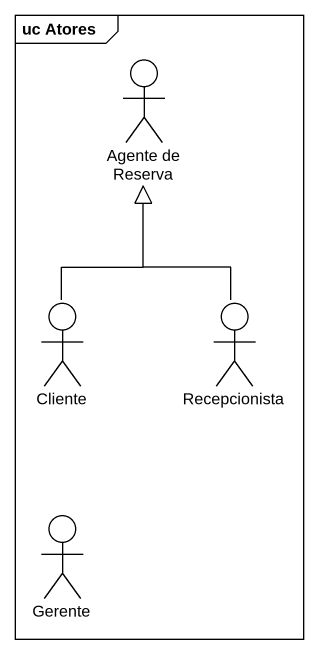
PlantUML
@startuml
mainframe uc Atores
actor "Agente de Reserva" as Agente_de_Reserva
actor Cliente
actor Recepcionista
actor Gerente
Cliente -up-|> Agente_de_Reserva
Recepcionista -up-|> Agente_de_Reserva
@enduml
